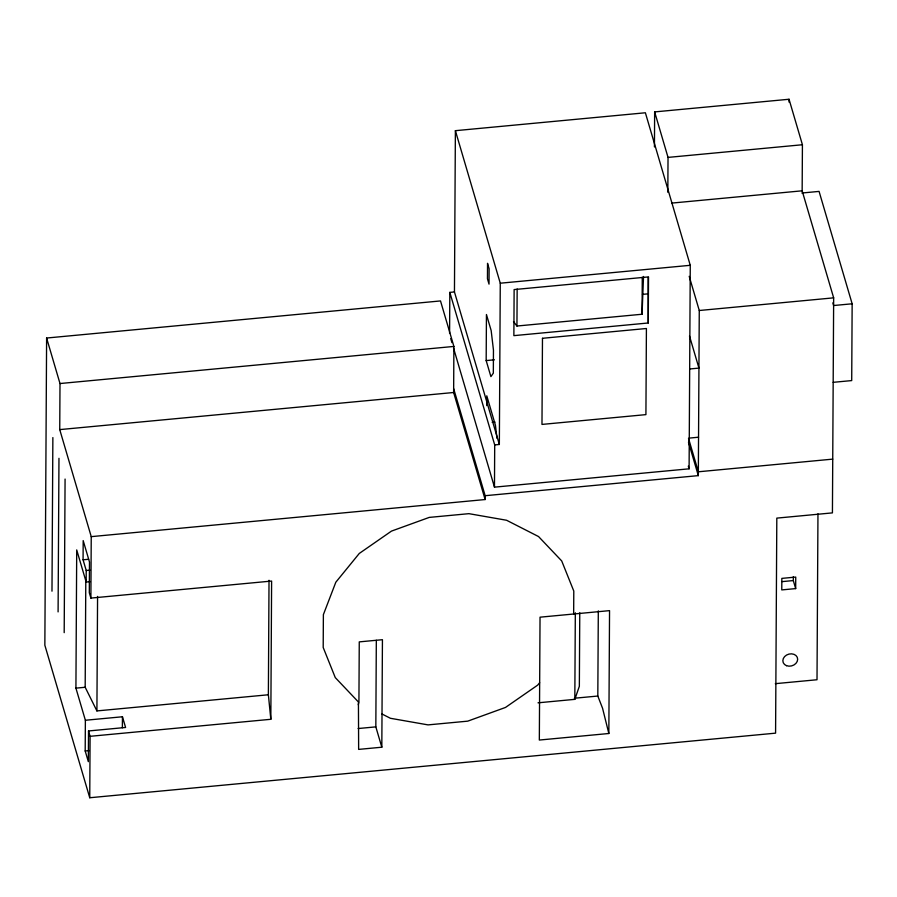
<?xml version="1.0" encoding="UTF-8"?>
<svg xmlns="http://www.w3.org/2000/svg" width="897" height="897" viewBox="0 0 897 897"><rect width="100%" height="100%" fill="white"/><g stroke="black" fill="none" stroke-linecap="round" stroke-linejoin="round"><path stroke-width="1.35" d="M46.61 338.034L59.998 383.535L59.74 429.607L91.236 536.641L485.131 499.539L453.635 392.505L453.893 346.433L440.505 300.932L46.61 338.034L44.85 645.223L89.745 797.747L775.58 733.152L776.813 518.118L832.427 512.882L833.661 297.849L802.153 190.814L802.423 144.742L789.035 99.253L654.642 111.912L654.44 146.929M51.981 591.179L52.867 437.579M58.092 611.911L58.967 458.322M64.192 632.654L65.077 479.054M85.372 720.257L122.441 716.77L125.591 727.467L88.523 730.965L88.343 761.676L85.193 750.98L85.372 720.257L75.92 688.145L76.716 549.917L86.168 582.03L90.137 581.648M86.168 582.03L86.224 570.503L83.073 559.806L83.186 540.599L89.487 562.015L89.308 592.726L90.889 598.086L271.612 581.054L270.827 719.293L90.092 736.314L88.523 730.965M269.022 580.281L268.371 694.771L96.91 710.917L85.181 687.27L85.798 579.765M89.745 797.747L90.092 736.314M90.889 598.086L91.236 536.641M96.91 710.917L97.571 596.427M122.373 727.736L122.441 716.77M358.295 704.773L358.923 702.082L359.26 641.882L382.436 639.696L381.819 747.212L358.643 749.399L358.43 701.992L335.276 677.605L323.2 647.499L323.38 614.636L335.814 582.231L359.282 553.449L391.484 531.102L429.259 517.401L468.918 513.667L506.581 520.26L538.559 536.563L561.713 560.95L573.788 591.056L573.654 614.008M381.819 747.212L375.832 726.873L376.325 640.301M449.588 333.258L449.823 292.388L454.454 291.951L499.349 444.475L494.707 444.912L449.823 292.388M454.454 291.951L455.384 130.682L645.38 112.775L690.264 265.31L689.098 468.817L494.471 487.149L453.512 348.002M485.131 499.539L485.154 495.705L453.658 388.67M486.174 360.583L486.443 314.511L491.164 330.567L493.462 350.11L493.328 373.152L490.906 376.639L486.174 360.583L494.415 359.809M486.723 405.635L486.779 395.824L495.436 425.256L496.972 438.285M494.471 487.149L494.707 444.912M499.349 444.475L500.268 283.205L455.384 130.682M643.519 276.478L642.061 314.242L516.941 326.026L517.154 288.991M538.021 702.822L574.82 699.357L575.325 612.786M579.765 612.774L579.35 686.272L574.82 699.357M608.839 733.499L609.545 610.633L540.039 617.181L539.332 740.047L608.839 733.499L602.56 708.26L597.817 696.038L598.31 610.868M642.061 314.242L642.274 277.207M648.251 322.987L648.52 276.915L514.127 289.574L513.869 335.646L648.251 322.987L648.139 277.308M667.828 192.306L668.03 157.401L654.642 111.912M485.154 495.705L698.326 475.623L699.268 310.508L689.21 276.332M789.012 102.056L789.035 99.253M795.673 588.6L795.74 577.074L781.836 578.386L781.769 589.912L795.673 588.6L793.307 580.572L793.329 576.726M817.963 513.824L817.01 679.747L775.311 683.671M801.862 193.023L819.073 191.397L852.15 303.791L851.713 380.586L833.167 382.324M539.658 682.707L537.707 685.106L505.504 707.441L467.729 721.154L428.071 724.888L390.408 718.284L382.01 714.001M668.03 157.401L802.423 144.742M671.92 203.081L802.153 190.814M500.268 283.205L690.264 265.31M642.487 294.373L648.049 293.846M699.268 310.508L833.661 297.849M852.15 303.791L833.616 305.529L832.831 302.861M59.998 383.535L453.893 346.433M689.67 368.981L698.942 368.106L689.49 335.994M59.74 429.607L453.635 392.505M492.184 422.33L494.965 422.072M689.277 438.095L698.539 437.22M832.73 459.129L698.348 471.788L688.504 438.33M83.073 559.806L88.635 559.28M86.224 570.503L89.958 570.156M782.195 581.615L793.307 580.572M75.92 688.145L85.181 687.27M574.349 698.247L597.817 696.038M85.193 750.98L89.285 750.587M358.116 728.543L375.832 726.873M513.51 321.608L516.941 326.026M688.481 442.176L698.326 475.623M688.313 466.137L689.098 468.817M450.754 338.64L451.942 342.654M268.371 694.771L270.827 719.293M487.542 263.426L487.452 278.788L489.022 284.136L489.112 268.775L487.542 263.426M542.472 338.292L541.979 424.416L645.918 414.627L646.412 328.504L542.472 338.292M786.523 665.675A7.524 6.055 -16.4 0 0 797.668 659.306A7.524 6.055 -16.4 0 0 786.579 655.034A7.524 6.055 -16.4 0 0 786.523 665.675"/></g></svg>
